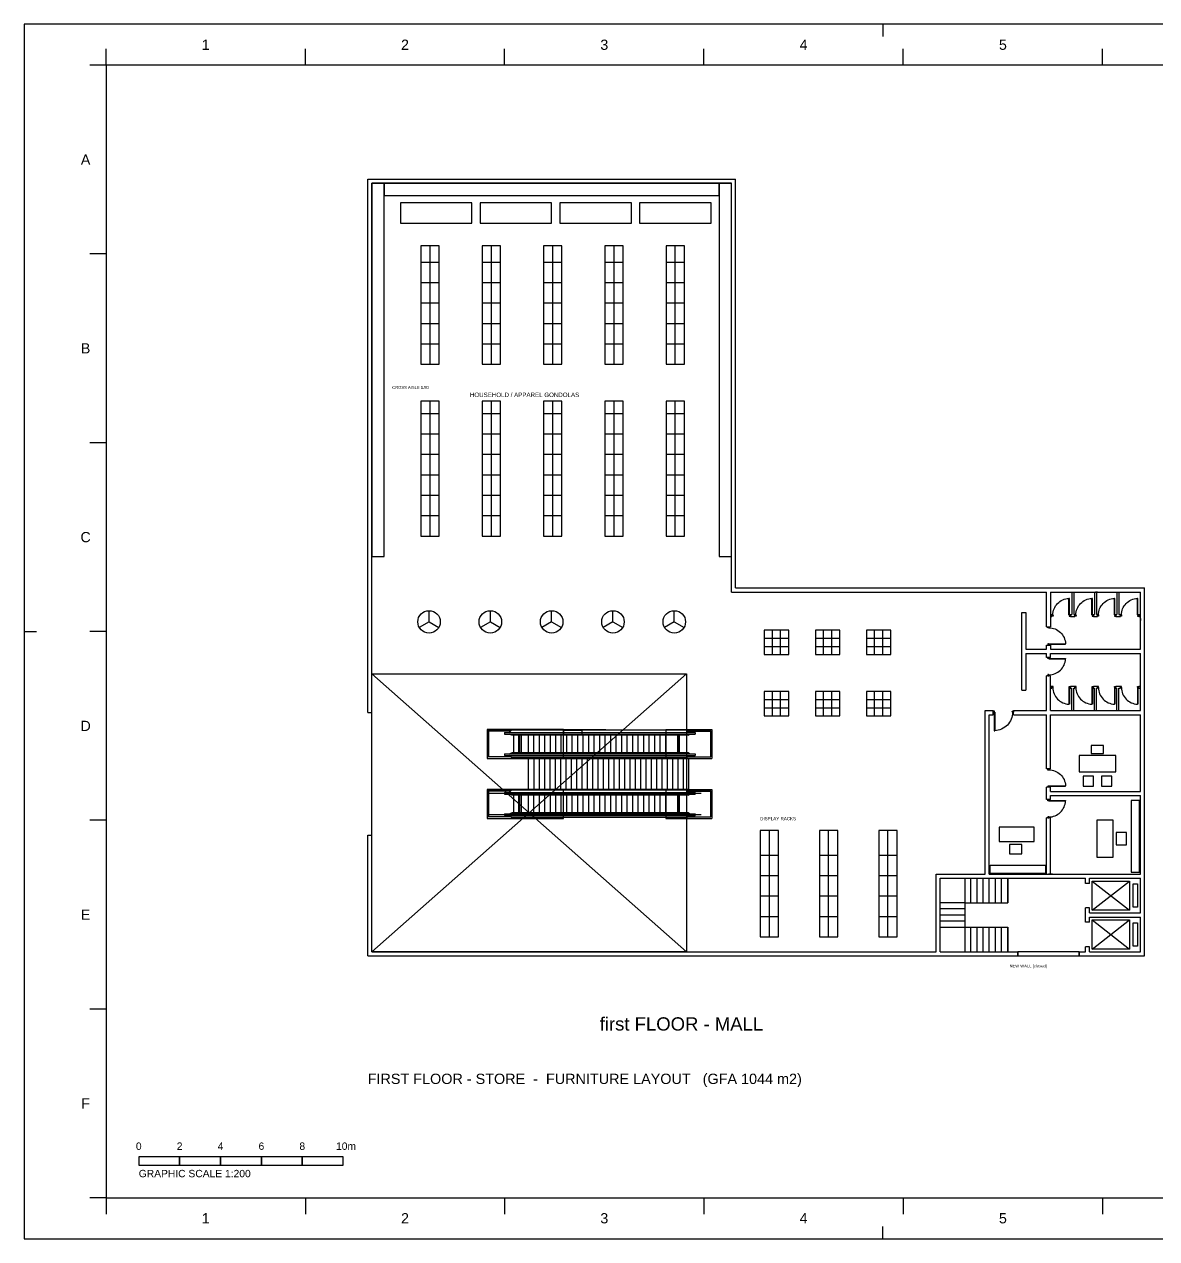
# Model space of a CAD drawing. Header units: metres. Extents: x 0 to 3661, y -5 to 371.
# Drawn here: x 2596 to 2651.4, y 0 to 59.4 of the extents above; entities that cross this region are included whole.
import ezdxf

# ---------------------------------------------------------------- set-up
doc = ezdxf.new("R2010")
doc.units = ezdxf.units.M
doc.header["$MEASUREMENT"] = 0
doc.layers.get('0').update_dxf_attribs({"color": 8})
for name, color, linetype in [('A-AREA', 5, 'Continuous'), ('A-FURN', 32, 'Continuous'), ('A-TEXT', 7, 'Continuous'), ('A-WALL', 7, 'Continuous'), ('A3_FRAME', 7, 'Continuous'), ('A3_SHEET', 7, 'Continuous'), ('COL', 7, 'Continuous'), ('OP-ARQ-PISO', 7, 'Continuous'), ('OP-PROY_2', 7, 'Continuous'), ('STAIR', 8, 'Continuous'), ('TB_LABELS', 7, 'Continuous'), ('TB_LINES_THIN', 7, 'Continuous'), ('TB_SYMBOLS', 7, 'Continuous'), ('TITLE', 1, 'Continuous'), ('WALL', 7, 'Continuous'), ('WINDOW', 7, 'Continuous')]:
    doc.layers.add(name, color=color, linetype=linetype)
doc.styles.get("Standard").update_dxf_attribs({"font": 'arial.ttf'})

msp = doc.modelspace()

# ---------------------------------------------------------------- linework, layer by layer
for p, q in [((2628.396, 27.632), (2613, 14.032)), ((2613, 27.632), (2628.396, 14.032)), ((2622.385, 24.91), (2618.641, 24.91)), ((2618.641, 24.91), (2618.641, 23.487)), ((2619.8, 24.834), (2618.698, 24.834)), ((2618.698, 24.834), (2618.698, 23.563)), ((2619.786, 24.823), (2618.71, 24.823)), ((2618.71, 24.823), (2618.71, 23.575)), ((2619.495, 24.764), (2628.823, 24.764)), ((2619.495, 24.764), (2619.495, 24.675)), ((2619.495, 24.675), (2628.823, 24.675)), ((2619.842, 24.867), (2619.713, 24.764)), ((2619.856, 24.634), (2619.713, 24.675)), ((2628.41, 24.867), (2619.842, 24.867)), ((2628.479, 24.634), (2619.856, 24.634)), ((2619.925, 24.634), (2619.925, 23.763)), ((2620.2, 23.763), (2620.2, 24.634)), ((2620.216, 23.763), (2620.216, 24.634)), ((2620.233, 24.634), (2620.233, 23.763)), ((2620.302, 24.634), (2620.302, 23.763)), ((2620.66, 23.763), (2620.66, 24.634)), ((2620.929, 23.763), (2620.929, 24.634)), ((2621.198, 23.763), (2621.198, 24.634)), ((2621.466, 23.763), (2621.466, 24.634)), ((2621.735, 23.763), (2621.735, 24.634)), ((2622.004, 23.763), (2622.004, 24.634)), ((2622.273, 23.763), (2622.273, 24.634)), ((2622.385, 23.487), (2622.385, 24.91)), ((2622.542, 23.763), (2622.542, 24.634)), ((2622.811, 23.763), (2622.811, 24.634)), ((2623.079, 23.763), (2623.079, 24.634)), ((2623.348, 23.763), (2623.348, 24.634)), ((2623.617, 23.763), (2623.617, 24.634)), ((2623.886, 23.763), (2623.886, 24.634)), ((2624.155, 23.763), (2624.155, 24.634)), ((2624.424, 23.763), (2624.424, 24.634)), ((2624.693, 23.763), (2624.693, 24.634)), ((2624.961, 23.763), (2624.961, 24.634)), ((2625.23, 23.763), (2625.23, 24.634)), ((2625.499, 23.763), (2625.499, 24.634)), ((2625.768, 23.763), (2625.768, 24.634)), ((2626.037, 23.763), (2626.037, 24.634)), ((2626.305, 23.763), (2626.305, 24.634)), ((2626.574, 23.763), (2626.574, 24.634)), ((2626.843, 23.763), (2626.843, 24.634)), ((2627.112, 23.763), (2627.112, 24.634)), ((2627.384, 24.91), (2627.384, 23.487)), ((2627.384, 24.91), (2629.641, 24.91)), ((2627.384, 23.763), (2627.384, 24.634)), ((2627.949, 24.634), (2627.949, 23.763)), ((2628.019, 24.634), (2628.019, 23.763)), ((2628.035, 23.763), (2628.035, 24.634)), ((2628.051, 23.763), (2628.051, 24.634)), ((2628.396, 24.634), (2628.396, 23.763)), ((2628.41, 24.867), (2628.538, 24.764)), ((2628.451, 24.834), (2629.584, 24.834)), ((2628.465, 24.823), (2629.573, 24.823)), ((2628.479, 24.634), (2628.538, 24.675)), ((2628.823, 24.764), (2628.823, 24.675)), ((2629.573, 24.823), (2629.573, 23.575)), ((2629.584, 24.834), (2629.584, 23.563)), ((2629.641, 24.91), (2629.641, 23.487)), ((2619.713, 23.722), (2619.856, 23.763)), ((2628.476, 23.763), (2619.856, 23.763)), ((2628.538, 23.722), (2628.476, 23.763)), ((2618.641, 23.487), (2622.385, 23.487)), ((2619.8, 23.563), (2618.698, 23.563)), ((2619.786, 23.575), (2618.71, 23.575)), ((2619.495, 23.722), (2628.823, 23.722)), ((2619.495, 23.722), (2619.495, 23.633)), ((2619.495, 23.633), (2628.823, 23.633)), ((2619.842, 23.53), (2619.713, 23.633)), ((2628.41, 23.53), (2619.842, 23.53)), ((2627.384, 23.487), (2629.641, 23.487)), ((2628.41, 23.53), (2628.538, 23.633)), ((2628.451, 23.563), (2629.584, 23.563)), ((2628.465, 23.575), (2629.573, 23.575)), ((2628.823, 23.722), (2628.823, 23.633)), ((2622.385, 21.977), (2618.641, 21.977)), ((2618.641, 21.977), (2618.641, 20.553)), ((2619.8, 21.901), (2618.698, 21.901)), ((2618.698, 21.901), (2618.698, 20.63)), ((2618.698, 21.786), (2629.118, 21.786)), ((2619.786, 21.889), (2618.71, 21.889)), ((2618.71, 21.889), (2618.71, 20.641)), ((2619.495, 21.831), (2628.823, 21.831)), ((2619.495, 21.831), (2619.495, 21.742)), ((2619.495, 21.742), (2628.823, 21.742)), ((2619.842, 21.934), (2619.713, 21.831)), ((2619.856, 21.701), (2619.713, 21.742)), ((2628.41, 21.934), (2619.842, 21.934)), ((2628.479, 21.701), (2619.856, 21.701)), ((2619.925, 21.701), (2619.925, 20.829)), ((2620.2, 20.829), (2620.2, 21.701)), ((2620.216, 20.829), (2620.216, 21.701)), ((2620.233, 21.701), (2620.233, 20.829)), ((2620.302, 21.701), (2620.302, 20.829)), ((2620.66, 20.829), (2620.66, 21.701)), ((2620.929, 20.829), (2620.929, 21.701)), ((2621.198, 20.829), (2621.198, 21.701)), ((2621.466, 20.829), (2621.466, 21.701)), ((2621.735, 20.829), (2621.735, 21.701)), ((2622.004, 20.829), (2622.004, 21.701)), ((2622.273, 20.829), (2622.273, 21.701)), ((2622.385, 20.553), (2622.385, 21.977)), ((2622.542, 20.829), (2622.542, 21.701)), ((2622.811, 20.829), (2622.811, 21.701)), ((2623.079, 20.829), (2623.079, 21.701)), ((2623.348, 20.829), (2623.348, 21.701)), ((2623.617, 20.829), (2623.617, 21.701)), ((2623.886, 20.829), (2623.886, 21.701)), ((2624.155, 20.829), (2624.155, 21.701)), ((2624.424, 20.829), (2624.424, 21.701)), ((2624.693, 20.829), (2624.693, 21.701)), ((2624.961, 20.829), (2624.961, 21.701)), ((2625.23, 20.829), (2625.23, 21.701)), ((2625.499, 20.829), (2625.499, 21.701)), ((2625.768, 20.829), (2625.768, 21.701)), ((2626.037, 20.829), (2626.037, 21.701)), ((2626.305, 20.829), (2626.305, 21.701)), ((2626.574, 20.829), (2626.574, 21.701)), ((2626.843, 20.829), (2626.843, 21.701)), ((2627.112, 20.829), (2627.112, 21.701)), ((2627.384, 21.977), (2627.384, 20.553)), ((2627.384, 21.977), (2629.641, 21.977)), ((2627.384, 20.829), (2627.384, 21.701)), ((2627.949, 21.701), (2627.949, 20.829)), ((2628.019, 21.701), (2628.019, 20.829)), ((2628.035, 20.829), (2628.035, 21.701)), ((2628.051, 20.829), (2628.051, 21.701)), ((2628.396, 21.701), (2628.396, 20.829)), ((2628.41, 21.934), (2628.538, 21.831)), ((2628.451, 21.901), (2629.584, 21.901)), ((2628.465, 21.889), (2629.573, 21.889)), ((2628.479, 21.701), (2628.538, 21.742)), ((2628.823, 21.831), (2628.823, 21.742)), ((2629.573, 21.889), (2629.573, 20.641)), ((2629.584, 21.901), (2629.584, 20.63)), ((2629.641, 21.977), (2629.641, 20.553)), ((2619.713, 20.789), (2619.856, 20.829)), ((2628.476, 20.829), (2619.856, 20.829)), ((2628.538, 20.789), (2628.476, 20.829)), ((2618.641, 20.553), (2622.385, 20.553)), ((2618.698, 20.744), (2629.118, 20.744)), ((2619.8, 20.63), (2618.698, 20.63)), ((2619.786, 20.641), (2618.71, 20.641)), ((2619.495, 20.789), (2628.823, 20.789)), ((2619.495, 20.789), (2619.495, 20.7)), ((2619.495, 20.7), (2628.823, 20.7)), ((2619.842, 20.597), (2619.713, 20.7)), ((2628.41, 20.597), (2619.842, 20.597)), ((2627.384, 20.553), (2629.641, 20.553)), ((2628.41, 20.597), (2628.538, 20.7)), ((2628.451, 20.63), (2629.584, 20.63)), ((2628.465, 20.641), (2629.573, 20.641)), ((2628.823, 20.789), (2628.823, 20.7)), ((2642.01, 17.632), (2642.01, 16.432)), ((2642.309, 16.432), (2642.309, 17.632)), ((2642.61, 16.432), (2642.61, 17.632)), ((2642.91, 16.432), (2642.91, 17.632)), ((2643.209, 16.432), (2643.209, 17.632)), ((2643.51, 16.432), (2643.51, 17.632)), ((2643.809, 16.432), (2643.809, 17.632)), ((2644.11, 16.432), (2644.11, 17.632)), ((2644.11, 17.632), (2644.11, 16.432)), ((2648.11, 17.382), (2647.91, 17.382)), ((2642.01, 16.432), (2640.809, 16.432)), ((2642.01, 16.132), (2640.809, 16.132)), ((2642.01, 16.432), (2642.01, 16.132)), ((2642.01, 16.432), (2642.309, 16.432)), ((2642.01, 16.132), (2642.01, 15.832)), ((2642.309, 16.432), (2642.61, 16.432)), ((2642.61, 16.432), (2642.91, 16.432)), ((2642.91, 16.432), (2643.209, 16.432)), ((2643.209, 16.432), (2643.51, 16.432)), ((2643.51, 16.432), (2643.809, 16.432)), ((2643.809, 16.432), (2644.11, 16.432)), ((2648.11, 16.182), (2647.91, 16.182)), ((2642.01, 15.832), (2640.809, 15.832)), ((2642.01, 15.532), (2640.809, 15.532)), ((2642.01, 15.832), (2642.01, 15.532)), ((2642.01, 15.532), (2642.01, 15.232)), ((2648.11, 15.482), (2647.91, 15.482)), ((2640.809, 15.232), (2642.01, 15.232)), ((2642.01, 15.232), (2642.01, 14.032)), ((2642.01, 15.232), (2643.809, 15.232)), ((2642.309, 14.032), (2642.309, 15.232)), ((2642.61, 14.032), (2642.61, 15.232)), ((2642.91, 14.032), (2642.91, 15.232)), ((2643.209, 14.032), (2643.209, 15.232)), ((2643.51, 14.032), (2643.51, 15.232)), ((2643.809, 14.032), (2643.809, 15.232)), ((2643.809, 15.232), (2644.11, 15.232)), ((2644.11, 14.032), (2644.11, 15.232)), ((2644.11, 15.232), (2644.11, 14.032)), ((2648.11, 14.282), (2647.91, 14.282)), ((2644.61, 14.032), (2644.61, 13.832)), ((2647.61, 14.032), (2647.61, 13.832))]:
    msp.add_line(p, q)
for points in [[(2628.396, 20.829), (2628.396, 14.032), (2613, 14.032), (2613, 27.632), (2628.396, 27.632), (2628.396, 24.634)], [(2628.396, 23.763), (2628.396, 21.701)]]:
    msp.add_lwpolyline(points)
at = {"layer": 'A-FURN'}
for p, q in [((2615.85, 42.768), (2615.85, 48.568)), ((2618.85, 42.768), (2618.85, 48.568)), ((2621.85, 42.768), (2621.85, 48.568)), ((2624.85, 42.768), (2624.85, 48.568)), ((2627.85, 42.768), (2627.85, 48.568)), ((2615.4, 47.768), (2616.3, 47.768)), ((2618.4, 47.768), (2619.3, 47.768)), ((2621.4, 47.768), (2622.3, 47.768)), ((2624.4, 47.768), (2625.3, 47.768)), ((2627.4, 47.768), (2628.3, 47.768)), ((2615.4, 46.768), (2616.3, 46.768)), ((2618.4, 46.768), (2619.3, 46.768)), ((2621.4, 46.768), (2622.3, 46.768)), ((2624.4, 46.768), (2625.3, 46.768)), ((2627.4, 46.768), (2628.3, 46.768)), ((2615.4, 45.768), (2616.3, 45.768)), ((2618.4, 45.768), (2619.3, 45.768)), ((2621.4, 45.768), (2622.3, 45.768)), ((2624.4, 45.768), (2625.3, 45.768)), ((2627.4, 45.768), (2628.3, 45.768)), ((2615.4, 44.768), (2616.3, 44.768)), ((2618.4, 44.768), (2619.3, 44.768)), ((2621.4, 44.768), (2622.3, 44.768)), ((2624.4, 44.768), (2625.3, 44.768)), ((2627.4, 44.768), (2628.3, 44.768)), ((2615.4, 43.768), (2616.3, 43.768)), ((2618.4, 43.768), (2619.3, 43.768)), ((2621.4, 43.768), (2622.3, 43.768)), ((2624.4, 43.768), (2625.3, 43.768)), ((2627.4, 43.768), (2628.3, 43.768)), ((2615.85, 34.368), (2615.85, 40.968)), ((2618.85, 34.368), (2618.85, 40.968)), ((2621.85, 34.368), (2621.85, 40.968)), ((2624.85, 34.368), (2624.85, 40.968)), ((2627.85, 34.368), (2627.85, 40.968)), ((2615.4, 40.368), (2616.3, 40.368)), ((2618.4, 40.368), (2619.3, 40.368)), ((2621.4, 40.368), (2622.3, 40.368)), ((2624.4, 40.368), (2625.3, 40.368)), ((2627.4, 40.368), (2628.3, 40.368)), ((2615.4, 39.368), (2616.3, 39.368)), ((2618.4, 39.368), (2619.3, 39.368)), ((2621.4, 39.368), (2622.3, 39.368)), ((2624.4, 39.368), (2625.3, 39.368)), ((2627.4, 39.368), (2628.3, 39.368)), ((2615.4, 38.368), (2616.3, 38.368)), ((2618.4, 38.368), (2619.3, 38.368)), ((2621.4, 38.368), (2622.3, 38.368)), ((2624.4, 38.368), (2625.3, 38.368)), ((2627.4, 38.368), (2628.3, 38.368)), ((2615.4, 37.368), (2616.3, 37.368)), ((2618.4, 37.368), (2619.3, 37.368)), ((2621.4, 37.368), (2622.3, 37.368)), ((2624.4, 37.368), (2625.3, 37.368)), ((2627.4, 37.368), (2628.3, 37.368)), ((2615.4, 36.368), (2616.3, 36.368)), ((2618.4, 36.368), (2619.3, 36.368)), ((2621.4, 36.368), (2622.3, 36.368)), ((2624.4, 36.368), (2625.3, 36.368)), ((2627.4, 36.368), (2628.3, 36.368)), ((2615.4, 35.368), (2616.3, 35.368)), ((2618.4, 35.368), (2619.3, 35.368)), ((2621.4, 35.368), (2622.3, 35.368)), ((2624.4, 35.368), (2625.3, 35.368)), ((2627.4, 35.368), (2628.3, 35.368)), ((2615.8, 30.168), (2615.8, 30.718)), ((2618.8, 30.168), (2618.8, 30.718)), ((2621.8, 30.168), (2621.8, 30.718)), ((2624.8, 30.168), (2624.8, 30.718)), ((2627.8, 30.168), (2627.8, 30.718)), ((2615.8, 30.168), (2615.324, 29.893)), ((2615.8, 30.168), (2616.277, 29.893)), ((2618.8, 30.168), (2618.324, 29.893)), ((2618.8, 30.168), (2619.277, 29.893)), ((2621.8, 30.168), (2621.324, 29.893)), ((2621.8, 30.168), (2622.277, 29.893)), ((2624.8, 30.168), (2624.324, 29.893)), ((2624.8, 30.168), (2625.277, 29.893)), ((2627.8, 30.168), (2627.324, 29.893)), ((2627.8, 30.168), (2628.277, 29.893)), ((2632.6, 28.568), (2632.6, 29.768)), ((2633, 28.568), (2633, 29.768)), ((2635.1, 28.568), (2635.1, 29.768)), ((2635.5, 28.568), (2635.5, 29.768)), ((2637.6, 28.568), (2637.6, 29.768)), ((2638, 28.568), (2638, 29.768)), ((2632.2, 29.368), (2633.4, 29.368)), ((2634.7, 29.368), (2635.9, 29.368)), ((2637.2, 29.368), (2638.4, 29.368)), ((2632.2, 28.968), (2633.4, 28.968)), ((2634.7, 28.968), (2635.9, 28.968)), ((2637.2, 28.968), (2638.4, 28.968)), ((2632.6, 25.568), (2632.6, 26.768)), ((2633, 25.568), (2633, 26.768)), ((2635.1, 25.568), (2635.1, 26.768)), ((2635.5, 25.568), (2635.5, 26.768)), ((2637.6, 25.568), (2637.6, 26.768)), ((2638, 25.568), (2638, 26.768)), ((2632.2, 26.368), (2633.4, 26.368)), ((2634.7, 26.368), (2635.9, 26.368)), ((2637.2, 26.368), (2638.4, 26.368)), ((2632.2, 25.968), (2633.4, 25.968)), ((2634.7, 25.968), (2635.9, 25.968)), ((2637.2, 25.968), (2638.4, 25.968)), ((2648.8, 24.132), (2648.2, 24.132)), ((2648.2, 24.132), (2648.2, 23.732)), ((2648.8, 23.732), (2648.8, 24.132)), ((2649.4, 23.632), (2647.6, 23.632)), ((2647.6, 23.632), (2647.6, 22.832)), ((2648.2, 23.732), (2648.8, 23.732)), ((2649.4, 22.832), (2649.4, 23.632)), ((2647.6, 22.832), (2649.4, 22.832)), ((2648.3, 22.632), (2647.8, 22.632)), ((2647.8, 22.632), (2647.8, 22.132)), ((2648.3, 22.132), (2648.3, 22.632)), ((2649.2, 22.632), (2648.7, 22.632)), ((2648.7, 22.632), (2648.7, 22.132)), ((2649.2, 22.132), (2649.2, 22.632)), ((2647.8, 22.132), (2648.3, 22.132)), ((2648.7, 22.132), (2649.2, 22.132)), ((2650.55, 21.432), (2650.15, 21.432)), ((2650.15, 21.432), (2650.15, 17.932)), ((2650.55, 17.932), (2650.55, 21.432)), ((2649.264, 20.465), (2648.464, 20.465)), ((2648.464, 20.465), (2648.464, 18.665)), ((2649.264, 18.665), (2649.264, 20.465)), ((2632.45, 14.768), (2632.45, 19.968)), ((2635.35, 14.768), (2635.35, 19.968)), ((2638.25, 14.768), (2638.25, 19.968)), ((2645.4, 20.132), (2643.7, 20.132)), ((2643.7, 20.132), (2643.7, 19.432)), ((2645.4, 19.432), (2645.4, 20.132)), ((2649.914, 19.865), (2649.414, 19.865)), ((2649.414, 19.865), (2649.414, 19.265)), ((2649.914, 19.265), (2649.914, 19.865)), ((2643.7, 19.432), (2645.4, 19.432)), ((2644.8, 19.282), (2644.2, 19.282)), ((2644.2, 19.282), (2644.2, 18.832)), ((2644.8, 18.832), (2644.8, 19.282)), ((2649.414, 19.265), (2649.914, 19.265)), ((2632, 18.768), (2632.9, 18.768)), ((2634.9, 18.768), (2635.8, 18.768)), ((2637.8, 18.768), (2638.7, 18.768)), ((2644.2, 18.832), (2644.8, 18.832)), ((2648.464, 18.665), (2649.264, 18.665)), ((2650.15, 17.932), (2650.55, 17.932)), ((2632, 17.768), (2632.9, 17.768)), ((2634.9, 17.768), (2635.8, 17.768)), ((2637.8, 17.768), (2638.7, 17.768)), ((2632, 16.768), (2632.9, 16.768)), ((2634.9, 16.768), (2635.8, 16.768)), ((2637.8, 16.768), (2638.7, 16.768)), ((2632, 15.768), (2632.9, 15.768)), ((2634.9, 15.768), (2635.8, 15.768)), ((2637.8, 15.768), (2638.7, 15.768))]:
    msp.add_line(p, q, dxfattribs=at)
for points in [[(2613, 33.368), (2613.6, 33.368), (2613.6, 51.628), (2613, 51.628)], [(2613.6, 51.028), (2630, 51.028), (2630, 51.628), (2613.6, 51.628)], [(2630, 33.368), (2630.6, 33.368), (2630.6, 51.628), (2630, 51.628)], [(2614.4, 49.668), (2617.9, 49.668), (2617.9, 50.668), (2614.4, 50.668)], [(2618.3, 49.668), (2621.8, 49.668), (2621.8, 50.668), (2618.3, 50.668)], [(2622.2, 49.668), (2625.7, 49.668), (2625.7, 50.668), (2622.2, 50.668)], [(2626.1, 49.668), (2629.6, 49.668), (2629.6, 50.668), (2626.1, 50.668)], [(2615.4, 42.768), (2616.3, 42.768), (2616.3, 48.568), (2615.4, 48.568)], [(2618.4, 42.768), (2619.3, 42.768), (2619.3, 48.568), (2618.4, 48.568)], [(2621.4, 42.768), (2622.3, 42.768), (2622.3, 48.568), (2621.4, 48.568)], [(2624.4, 42.768), (2625.3, 42.768), (2625.3, 48.568), (2624.4, 48.568)], [(2627.4, 42.768), (2628.3, 42.768), (2628.3, 48.568), (2627.4, 48.568)], [(2615.4, 34.368), (2616.3, 34.368), (2616.3, 40.968), (2615.4, 40.968)], [(2618.4, 34.368), (2619.3, 34.368), (2619.3, 40.968), (2618.4, 40.968)], [(2621.4, 34.368), (2622.3, 34.368), (2622.3, 40.968), (2621.4, 40.968)], [(2624.4, 34.368), (2625.3, 34.368), (2625.3, 40.968), (2624.4, 40.968)], [(2627.4, 34.368), (2628.3, 34.368), (2628.3, 40.968), (2627.4, 40.968)], [(2632.2, 28.568), (2633.4, 28.568), (2633.4, 29.768), (2632.2, 29.768)], [(2634.7, 28.568), (2635.9, 28.568), (2635.9, 29.768), (2634.7, 29.768)], [(2637.2, 28.568), (2638.4, 28.568), (2638.4, 29.768), (2637.2, 29.768)], [(2632.2, 25.568), (2633.4, 25.568), (2633.4, 26.768), (2632.2, 26.768)], [(2634.7, 25.568), (2635.9, 25.568), (2635.9, 26.768), (2634.7, 26.768)], [(2637.2, 25.568), (2638.4, 25.568), (2638.4, 26.768), (2637.2, 26.768)], [(2632, 14.768), (2632.9, 14.768), (2632.9, 19.968), (2632, 19.968)], [(2634.9, 14.768), (2635.8, 14.768), (2635.8, 19.968), (2634.9, 19.968)], [(2637.8, 14.768), (2638.7, 14.768), (2638.7, 19.968), (2637.8, 19.968)], [(2643.257, 18.267), (2645.953, 18.267), (2645.953, 17.862), (2643.257, 17.862)]]:
    msp.add_lwpolyline(points, close=True, dxfattribs=at)
for centre in [(2615.8, 30.168), (2618.8, 30.168), (2621.8, 30.168), (2624.8, 30.168), (2627.8, 30.168)]:
    msp.add_circle(centre, 0.55, dxfattribs=at)
at = {"layer": 'A-WALL'}
for p, q in [((2612.8, 51.832), (2630.8, 51.832)), ((2612.8, 25.732), (2612.8, 51.832)), ((2630.8, 31.832), (2630.8, 51.832)), ((2613, 51.632), (2630.6, 51.632)), ((2613, 25.732), (2613, 51.632)), ((2630.6, 31.632), (2630.6, 51.632)), ((2630.6, 31.632), (2646, 31.632)), ((2630.8, 31.832), (2650.8, 31.832)), ((2646.2, 31.632), (2650.6, 31.632)), ((2650.6, 28.832), (2650.6, 31.632)), ((2650.8, 13.832), (2650.8, 31.832)), ((2644.8, 30.632), (2645, 30.632)), ((2645, 28.832), (2646, 28.832)), ((2645, 28.632), (2646, 28.632)), ((2646.2, 28.832), (2650.6, 28.832)), ((2646.2, 28.632), (2650.6, 28.632)), ((2650.6, 25.832), (2650.6, 28.632)), ((2644.8, 26.832), (2645, 26.832)), ((2612.8, 25.732), (2613, 25.732)), ((2643, 25.832), (2643.4, 25.832)), ((2643, 17.832), (2643, 25.832)), ((2643.2, 25.632), (2643.4, 25.632)), ((2643.2, 17.832), (2643.2, 25.632)), ((2643.4, 25.632), (2643.4, 25.832)), ((2644.4, 25.832), (2646, 25.832)), ((2644.4, 25.632), (2644.4, 25.832)), ((2644.4, 25.632), (2646, 25.632)), ((2646.2, 25.832), (2650.6, 25.832)), ((2646.2, 25.632), (2650.6, 25.632)), ((2650.6, 21.882), (2650.6, 25.632)), ((2646.2, 21.882), (2650.6, 21.882)), ((2646.2, 21.682), (2650.6, 21.682)), ((2650.6, 17.832), (2650.6, 21.682)), ((2612.8, 19.732), (2613, 19.732)), ((2612.8, 13.832), (2612.8, 19.732)), ((2613, 14.032), (2613, 19.732)), ((2640.61, 17.832), (2643, 17.832)), ((2640.61, 14.032), (2640.61, 17.832)), ((2643.2, 17.832), (2646, 17.832)), ((2646, 17.832), (2650.6, 17.832)), ((2640.81, 17.632), (2647.91, 17.632)), ((2640.81, 14.032), (2640.81, 17.632)), ((2648.11, 17.632), (2650.6, 17.632)), ((2650.6, 15.932), (2650.6, 17.632)), ((2650.6, 14.032), (2650.6, 15.732)), ((2612.8, 13.832), (2644.61, 13.832)), ((2613, 14.032), (2640.61, 14.032)), ((2640.81, 14.032), (2644.61, 14.032)), ((2644.61, 13.832), (2644.61, 14.032)), ((2647.61, 14.032), (2647.91, 14.032)), ((2647.61, 13.832), (2647.61, 14.032)), ((2647.61, 13.832), (2650.8, 13.832)), ((2648.11, 14.032), (2650.6, 14.032))]:
    msp.add_line(p, q, dxfattribs=at)
msp.add_lwpolyline([(2644.61, 13.832), (2647.61, 13.832), (2647.61, 14.032), (2644.61, 14.032)], close=True, dxfattribs=at)
at = {"layer": 'A3_FRAME'}
for p, q in [((2638, 59.4), (2638, 58.8)), ((2596, 29.7), (2596.6, 29.7)), ((2638, 0), (2638, 0.6))]:
    msp.add_line(p, q, dxfattribs=at)
msp.add_lwpolyline([(2600, 2), (2678, 2), (2678, 57.4), (2600, 57.4)], close=True, dxfattribs=at)
at = {"layer": 'A3_SHEET'}
msp.add_lwpolyline([(2596, 0), (2680, 0), (2680, 59.4), (2596, 59.4)], close=True, dxfattribs=at)
at = {"layer": 'COL'}
msp.add_lwpolyline([(2623.269, 24.867), (2623.269, 24.649), (2622.398, 24.649), (2622.398, 24.867)], close=True, dxfattribs=at)
at = {"layer": 'OP-ARQ-PISO'}
msp.add_lwpolyline([(2620.66, 21.977), (2620.66, 23.487), (2628.502, 23.487), (2628.502, 21.977)], close=True, dxfattribs=at)
for points in [[(2620.921, 23.487), (2620.921, 21.977)], [(2621.183, 23.487), (2621.183, 21.977)], [(2621.444, 23.487), (2621.444, 21.977)], [(2621.706, 23.487), (2621.706, 21.977)], [(2621.967, 23.487), (2621.967, 21.977)], [(2622.229, 23.487), (2622.229, 21.977)], [(2622.49, 23.487), (2622.49, 21.977)], [(2622.751, 23.487), (2622.751, 21.977)], [(2623.013, 23.487), (2623.013, 21.977)], [(2623.274, 23.487), (2623.274, 21.977)], [(2623.535, 23.487), (2623.535, 21.977)], [(2623.797, 23.487), (2623.797, 21.977)], [(2624.058, 23.487), (2624.058, 21.977)], [(2624.32, 23.487), (2624.32, 21.977)], [(2624.581, 23.487), (2624.581, 21.977)], [(2624.843, 23.487), (2624.843, 21.977)], [(2625.104, 23.487), (2625.104, 21.977)], [(2625.365, 23.487), (2625.365, 21.977)], [(2625.627, 23.487), (2625.627, 21.977)], [(2625.888, 23.487), (2625.888, 21.977)], [(2626.15, 23.487), (2626.15, 21.977)], [(2626.411, 23.487), (2626.411, 21.977)], [(2626.673, 23.487), (2626.673, 21.977)], [(2626.934, 23.487), (2626.934, 21.977)], [(2627.195, 23.487), (2627.195, 21.977)], [(2627.457, 23.487), (2627.457, 21.977)], [(2627.718, 23.487), (2627.718, 21.977)], [(2627.979, 23.487), (2627.979, 21.977)], [(2628.241, 23.487), (2628.241, 21.977)]]:
    msp.add_lwpolyline(points, dxfattribs=at)
at = {"layer": 'OP-PROY_2'}
msp.add_lwpolyline([(2622.093, 24.91), (2624.446, 24.91)], dxfattribs=at)
at = {"layer": 'STAIR'}
for p, q in [((2648.245, 16.068), (2648.245, 17.496)), ((2648.245, 17.496), (2650.065, 17.496)), ((2648.245, 16.068), (2650.065, 17.496)), ((2648.245, 17.496), (2650.065, 16.068)), ((2650.065, 17.496), (2650.065, 16.068)), ((2650.242, 16.211), (2650.242, 17.353)), ((2650.242, 17.353), (2650.464, 17.353)), ((2650.464, 17.353), (2650.464, 16.211)), ((2650.065, 16.068), (2648.245, 16.068)), ((2650.464, 16.211), (2650.242, 16.211)), ((2648.245, 14.168), (2648.245, 15.596)), ((2648.245, 15.596), (2650.065, 15.596)), ((2648.245, 14.168), (2650.065, 15.596)), ((2648.245, 15.596), (2650.065, 14.168)), ((2650.065, 15.596), (2650.065, 14.168)), ((2650.242, 14.311), (2650.242, 15.453)), ((2650.242, 15.453), (2650.464, 15.453)), ((2650.464, 15.453), (2650.464, 14.311)), ((2650.464, 14.311), (2650.242, 14.311)), ((2650.065, 14.168), (2648.245, 14.168))]:
    msp.add_line(p, q, dxfattribs=at)
at = {"layer": 'TB_LINES_THIN'}
for p, q in [((2600, 57.4), (2600, 58.2)), ((2609.75, 57.4), (2609.75, 58.2)), ((2619.5, 57.4), (2619.5, 58.2)), ((2629.25, 57.4), (2629.25, 58.2)), ((2639, 57.4), (2639, 58.2)), ((2648.75, 57.4), (2648.75, 58.2)), ((2600, 57.4), (2599.2, 57.4)), ((2600, 48.167), (2599.2, 48.167)), ((2600, 38.933), (2599.2, 38.933)), ((2600, 29.7), (2599.2, 29.7)), ((2600, 20.467), (2599.2, 20.467)), ((2600, 11.233), (2599.2, 11.233)), ((2600, 2), (2599.2, 2)), ((2600, 2), (2600, 1.2)), ((2609.75, 2), (2609.75, 1.2)), ((2619.5, 2), (2619.5, 1.2)), ((2629.25, 2), (2629.25, 1.2)), ((2639, 2), (2639, 1.2)), ((2648.75, 2), (2648.75, 1.2))]:
    msp.add_line(p, q, dxfattribs=at)
at = {"layer": 'TB_SYMBOLS'}
for points in [[(2601.6, 3.6), (2603.6, 3.6), (2603.6, 4), (2601.6, 4)], [(2603.6, 3.6), (2605.6, 3.6), (2605.6, 4), (2603.6, 4)], [(2605.6, 3.6), (2607.6, 3.6), (2607.6, 4), (2605.6, 4)], [(2607.6, 3.6), (2609.6, 3.6), (2609.6, 4), (2607.6, 4)], [(2609.6, 3.6), (2611.6, 3.6), (2611.6, 4), (2609.6, 4)]]:
    msp.add_lwpolyline(points, close=True, dxfattribs=at)
at = {"layer": 'WALL'}
for p, q in [((2646, 29.932), (2646, 31.632)), ((2646.2, 31.632), (2646.2, 29.932)), ((2647.25, 31.632), (2647.25, 30.532)), ((2647.35, 31.632), (2647.35, 30.532)), ((2648.35, 31.632), (2648.35, 30.532)), ((2648.5, 31.632), (2648.4, 31.632)), ((2648.45, 31.632), (2648.45, 30.532)), ((2649.45, 31.632), (2649.45, 30.532)), ((2649.55, 31.632), (2649.55, 30.532)), ((2644.8, 26.832), (2644.8, 30.632)), ((2645, 30.632), (2645, 28.832)), ((2646.2, 30.532), (2646.275, 30.532)), ((2646.2, 30.432), (2646.275, 30.432)), ((2646.275, 30.532), (2646.275, 30.432)), ((2647.175, 30.532), (2647.25, 30.532)), ((2647.175, 30.532), (2647.175, 30.432)), ((2647.175, 30.432), (2647.4, 30.432)), ((2647.35, 30.532), (2647.4, 30.532)), ((2647.4, 30.532), (2647.4, 30.432)), ((2648.3, 30.532), (2648.35, 30.532)), ((2648.3, 30.532), (2648.3, 30.432)), ((2648.3, 30.432), (2648.5, 30.432)), ((2648.45, 30.532), (2648.5, 30.532)), ((2648.5, 30.532), (2648.5, 30.432)), ((2649.4, 30.532), (2649.45, 30.532)), ((2649.4, 30.532), (2649.4, 30.432)), ((2649.4, 30.432), (2649.625, 30.432)), ((2649.55, 30.532), (2649.625, 30.532)), ((2649.625, 30.532), (2649.625, 30.432)), ((2650.525, 30.532), (2650.6, 30.532)), ((2650.525, 30.532), (2650.525, 30.432)), ((2650.525, 30.432), (2650.6, 30.432)), ((2650.6, 30.332), (2650.6, 30.232)), ((2646, 29.932), (2646.2, 29.932)), ((2645, 28.632), (2645, 26.832)), ((2646, 28.832), (2646, 29.032)), ((2646, 29.032), (2646.2, 29.032)), ((2646, 28.432), (2646, 28.632)), ((2646.2, 29.032), (2646.2, 28.832)), ((2646.2, 28.432), (2646.2, 28.632)), ((2646.2, 28.432), (2646, 28.432)), ((2646, 25.832), (2646, 27.532)), ((2646.2, 27.532), (2646, 27.532)), ((2646.2, 25.832), (2646.2, 27.532)), ((2646.2, 27.032), (2646.275, 27.032)), ((2646.2, 26.932), (2646.275, 26.932)), ((2646.275, 26.932), (2646.275, 27.032)), ((2647.175, 27.032), (2647.4, 27.032)), ((2647.175, 26.932), (2647.175, 27.032)), ((2647.175, 26.932), (2647.25, 26.932)), ((2647.25, 25.832), (2647.25, 26.932)), ((2647.35, 25.832), (2647.35, 26.932)), ((2647.35, 26.932), (2647.4, 26.932)), ((2647.4, 26.932), (2647.4, 27.032)), ((2648.3, 27.032), (2648.5, 27.032)), ((2648.3, 26.932), (2648.3, 27.032)), ((2648.3, 26.932), (2648.35, 26.932)), ((2648.35, 25.832), (2648.35, 26.932)), ((2648.45, 25.832), (2648.45, 26.932)), ((2648.45, 26.932), (2648.5, 26.932)), ((2648.5, 26.932), (2648.5, 27.032)), ((2649.4, 27.032), (2649.625, 27.032)), ((2649.4, 26.932), (2649.4, 27.032)), ((2649.4, 26.932), (2649.45, 26.932)), ((2649.45, 25.832), (2649.45, 26.932)), ((2649.55, 25.832), (2649.55, 26.932)), ((2649.55, 26.932), (2649.625, 26.932)), ((2649.625, 26.932), (2649.625, 27.032)), ((2650.525, 27.032), (2650.6, 27.032)), ((2650.525, 26.932), (2650.525, 27.032)), ((2650.525, 26.932), (2650.6, 26.932)), ((2650.6, 27.132), (2650.6, 27.232)), ((2646, 22.982), (2646, 25.632)), ((2646.2, 22.982), (2646.2, 25.632)), ((2646.2, 22.982), (2646, 22.982)), ((2646, 21.482), (2646, 22.082)), ((2646.2, 22.082), (2646, 22.082)), ((2646.2, 21.882), (2646.2, 22.082)), ((2646.2, 21.482), (2646, 21.482)), ((2646.2, 21.482), (2646.2, 21.682)), ((2646, 17.832), (2646, 20.582)), ((2646.2, 20.582), (2646, 20.582)), ((2646.2, 17.832), (2646.2, 20.582)), ((2646.3, 17.832), (2646.1, 17.832)), ((2647.91, 17.382), (2647.91, 17.632)), ((2648.11, 17.382), (2648.11, 17.632)), ((2647.91, 15.482), (2647.91, 16.182)), ((2648.11, 15.932), (2648.11, 16.182)), ((2648.11, 15.932), (2650.6, 15.932)), ((2648.11, 15.732), (2650.6, 15.732)), ((2648.11, 15.482), (2648.11, 15.732)), ((2647.91, 14.032), (2647.91, 14.282)), ((2648.11, 14.032), (2648.11, 14.282))]:
    msp.add_line(p, q, dxfattribs=at)
at = {"layer": 'WINDOW'}
for p, q in [((2647.13, 31.319), (2647.103, 31.319)), ((2647.103, 30.509), (2647.103, 31.319)), ((2647.13, 30.509), (2647.13, 31.319)), ((2648.255, 31.319), (2648.228, 31.319)), ((2648.228, 30.509), (2648.228, 31.319)), ((2648.255, 30.509), (2648.255, 31.319)), ((2649.355, 31.319), (2649.328, 31.319)), ((2649.328, 30.509), (2649.328, 31.319)), ((2649.355, 30.509), (2649.355, 31.319)), ((2650.48, 31.319), (2650.453, 31.319)), ((2650.453, 30.509), (2650.453, 31.319)), ((2650.48, 30.509), (2650.48, 31.319)), ((2646.275, 30.509), (2646.32, 30.509)), ((2646.275, 30.455), (2646.275, 30.509)), ((2646.334, 30.455), (2646.275, 30.455)), ((2646.32, 30.509), (2646.32, 30.482)), ((2646.32, 30.482), (2646.334, 30.482)), ((2646.334, 30.482), (2646.334, 30.455)), ((2647.175, 30.509), (2647.103, 30.509)), ((2647.13, 30.482), (2647.117, 30.482)), ((2647.117, 30.482), (2647.117, 30.455)), ((2647.117, 30.455), (2647.175, 30.455)), ((2647.13, 30.509), (2647.13, 30.482)), ((2647.175, 30.509), (2647.175, 30.455)), ((2647.4, 30.509), (2647.445, 30.509)), ((2647.4, 30.455), (2647.4, 30.509)), ((2647.459, 30.455), (2647.4, 30.455)), ((2647.445, 30.509), (2647.445, 30.482)), ((2647.445, 30.482), (2647.459, 30.482)), ((2647.459, 30.482), (2647.459, 30.455)), ((2648.3, 30.509), (2648.228, 30.509)), ((2648.255, 30.482), (2648.242, 30.482)), ((2648.242, 30.482), (2648.242, 30.455)), ((2648.242, 30.455), (2648.3, 30.455)), ((2648.255, 30.509), (2648.255, 30.482)), ((2648.3, 30.509), (2648.3, 30.455)), ((2648.5, 30.509), (2648.545, 30.509)), ((2648.5, 30.455), (2648.5, 30.509)), ((2648.559, 30.455), (2648.5, 30.455)), ((2648.545, 30.509), (2648.545, 30.482)), ((2648.545, 30.482), (2648.559, 30.482)), ((2648.559, 30.482), (2648.559, 30.455)), ((2649.4, 30.509), (2649.328, 30.509)), ((2649.355, 30.482), (2649.341, 30.482)), ((2649.341, 30.482), (2649.341, 30.455)), ((2649.341, 30.455), (2649.4, 30.455)), ((2649.355, 30.509), (2649.355, 30.482)), ((2649.4, 30.509), (2649.4, 30.455)), ((2649.625, 30.509), (2649.67, 30.509)), ((2649.625, 30.455), (2649.625, 30.509)), ((2649.684, 30.455), (2649.625, 30.455)), ((2649.67, 30.509), (2649.67, 30.482)), ((2649.67, 30.482), (2649.684, 30.482)), ((2649.684, 30.482), (2649.684, 30.455)), ((2650.525, 30.509), (2650.453, 30.509)), ((2650.48, 30.482), (2650.466, 30.482)), ((2650.466, 30.482), (2650.466, 30.455)), ((2650.466, 30.455), (2650.525, 30.455)), ((2650.48, 30.509), (2650.48, 30.482)), ((2650.525, 30.509), (2650.525, 30.455)), ((2646.073, 29.873), (2646.073, 29.932)), ((2646.073, 29.932), (2646.127, 29.932)), ((2646.1, 29.873), (2646.073, 29.873)), ((2646.127, 29.887), (2646.1, 29.887)), ((2646.1, 29.887), (2646.1, 29.873)), ((2646.127, 29.932), (2646.127, 29.887)), ((2646.1, 29.09), (2646.073, 29.09)), ((2646.073, 29.09), (2646.073, 29.032)), ((2646.127, 29.032), (2646.073, 29.032)), ((2646.1, 29.077), (2646.1, 29.09)), ((2646.127, 29.077), (2646.1, 29.077)), ((2646.127, 29.104), (2646.937, 29.104)), ((2646.127, 29.032), (2646.127, 29.104)), ((2646.127, 29.077), (2646.937, 29.077)), ((2646.937, 29.077), (2646.937, 29.104)), ((2646.073, 28.373), (2646.073, 28.432)), ((2646.127, 28.432), (2646.073, 28.432)), ((2646.1, 28.373), (2646.073, 28.373)), ((2646.1, 28.387), (2646.1, 28.373)), ((2646.127, 28.387), (2646.1, 28.387)), ((2646.127, 28.432), (2646.127, 28.36)), ((2646.127, 28.387), (2646.937, 28.387)), ((2646.127, 28.36), (2646.937, 28.36)), ((2646.937, 28.387), (2646.937, 28.36)), ((2646.1, 27.59), (2646.073, 27.59)), ((2646.073, 27.59), (2646.073, 27.532)), ((2646.073, 27.532), (2646.127, 27.532)), ((2646.1, 27.577), (2646.1, 27.59)), ((2646.127, 27.577), (2646.1, 27.577)), ((2646.127, 27.532), (2646.127, 27.577)), ((2646.334, 27.009), (2646.275, 27.009)), ((2646.275, 27.009), (2646.275, 26.955)), ((2646.275, 26.955), (2646.32, 26.955)), ((2646.32, 26.955), (2646.32, 26.982)), ((2646.32, 26.982), (2646.334, 26.982)), ((2646.334, 26.982), (2646.334, 27.009)), ((2647.103, 26.955), (2647.103, 26.145)), ((2647.175, 26.955), (2647.103, 26.955)), ((2647.117, 26.982), (2647.117, 27.009)), ((2647.117, 27.009), (2647.175, 27.009)), ((2647.13, 26.982), (2647.117, 26.982)), ((2647.13, 26.955), (2647.13, 26.982)), ((2647.13, 26.955), (2647.13, 26.145)), ((2647.175, 26.955), (2647.175, 27.009)), ((2647.459, 27.009), (2647.4, 27.009)), ((2647.4, 27.009), (2647.4, 26.955)), ((2647.4, 26.955), (2647.445, 26.955)), ((2647.445, 26.955), (2647.445, 26.982)), ((2647.445, 26.982), (2647.459, 26.982)), ((2647.459, 26.982), (2647.459, 27.009)), ((2648.228, 26.955), (2648.228, 26.145)), ((2648.3, 26.955), (2648.228, 26.955)), ((2648.242, 26.982), (2648.242, 27.009)), ((2648.242, 27.009), (2648.3, 27.009)), ((2648.255, 26.982), (2648.242, 26.982)), ((2648.255, 26.955), (2648.255, 26.982)), ((2648.255, 26.955), (2648.255, 26.145)), ((2648.3, 26.955), (2648.3, 27.009)), ((2648.559, 27.009), (2648.5, 27.009)), ((2648.5, 27.009), (2648.5, 26.955)), ((2648.5, 26.955), (2648.545, 26.955)), ((2648.545, 26.955), (2648.545, 26.982)), ((2648.545, 26.982), (2648.559, 26.982)), ((2648.559, 26.982), (2648.559, 27.009)), ((2649.328, 26.955), (2649.328, 26.145)), ((2649.4, 26.955), (2649.328, 26.955)), ((2649.341, 26.982), (2649.341, 27.009)), ((2649.341, 27.009), (2649.4, 27.009)), ((2649.355, 26.982), (2649.341, 26.982)), ((2649.355, 26.955), (2649.355, 26.982)), ((2649.355, 26.955), (2649.355, 26.145)), ((2649.4, 26.955), (2649.4, 27.009)), ((2649.684, 27.009), (2649.625, 27.009)), ((2649.625, 27.009), (2649.625, 26.955)), ((2649.625, 26.955), (2649.67, 26.955)), ((2649.67, 26.955), (2649.67, 26.982)), ((2649.67, 26.982), (2649.684, 26.982)), ((2649.684, 26.982), (2649.684, 27.009)), ((2650.453, 26.955), (2650.453, 26.145)), ((2650.525, 26.955), (2650.453, 26.955)), ((2650.466, 26.982), (2650.466, 27.009)), ((2650.466, 27.009), (2650.525, 27.009)), ((2650.48, 26.982), (2650.466, 26.982)), ((2650.48, 26.955), (2650.48, 26.982)), ((2650.48, 26.955), (2650.48, 26.145)), ((2650.525, 26.955), (2650.525, 27.009)), ((2647.13, 26.145), (2647.103, 26.145)), ((2648.255, 26.145), (2648.228, 26.145)), ((2649.355, 26.145), (2649.328, 26.145)), ((2650.48, 26.145), (2650.453, 26.145)), ((2643.465, 25.809), (2643.4, 25.809)), ((2643.4, 25.749), (2643.4, 25.809)), ((2643.4, 25.749), (2643.48, 25.749)), ((2643.45, 25.779), (2643.465, 25.779)), ((2643.45, 25.749), (2643.45, 25.779)), ((2643.45, 25.749), (2643.45, 24.849)), ((2643.465, 25.779), (2643.465, 25.809)), ((2643.48, 25.749), (2643.48, 24.849)), ((2644.335, 25.779), (2644.335, 25.809)), ((2644.335, 25.809), (2644.4, 25.809)), ((2644.35, 25.779), (2644.335, 25.779)), ((2644.35, 25.749), (2644.35, 25.779)), ((2644.4, 25.749), (2644.35, 25.749)), ((2644.4, 25.809), (2644.4, 25.749)), ((2643.45, 24.849), (2643.48, 24.849)), ((2646.073, 22.923), (2646.073, 22.982)), ((2646.073, 22.982), (2646.127, 22.982)), ((2646.1, 22.923), (2646.073, 22.923)), ((2646.127, 22.937), (2646.1, 22.937)), ((2646.1, 22.937), (2646.1, 22.923)), ((2646.127, 22.982), (2646.127, 22.937)), ((2646.1, 22.14), (2646.073, 22.14)), ((2646.073, 22.14), (2646.073, 22.082)), ((2646.127, 22.082), (2646.073, 22.082)), ((2646.1, 22.127), (2646.1, 22.14)), ((2646.127, 22.127), (2646.1, 22.127)), ((2646.127, 22.154), (2646.937, 22.154)), ((2646.127, 22.082), (2646.127, 22.154)), ((2646.127, 22.127), (2646.937, 22.127)), ((2646.937, 22.127), (2646.937, 22.154)), ((2646.073, 21.423), (2646.073, 21.482)), ((2646.127, 21.482), (2646.073, 21.482)), ((2646.1, 21.423), (2646.073, 21.423)), ((2646.1, 21.437), (2646.1, 21.423)), ((2646.127, 21.437), (2646.1, 21.437)), ((2646.127, 21.482), (2646.127, 21.41)), ((2646.127, 21.437), (2646.937, 21.437)), ((2646.127, 21.41), (2646.937, 21.41)), ((2646.937, 21.437), (2646.937, 21.41)), ((2646.1, 20.64), (2646.073, 20.64)), ((2646.073, 20.64), (2646.073, 20.582)), ((2646.073, 20.582), (2646.127, 20.582)), ((2646.1, 20.627), (2646.1, 20.64)), ((2646.127, 20.627), (2646.1, 20.627)), ((2646.127, 20.582), (2646.127, 20.627))]:
    msp.add_line(p, q, dxfattribs=at)
for points in [[(2646.32, 30.509), (2646.325, 30.586), (2646.336, 30.663), (2646.355, 30.738), (2646.381, 30.811), (2646.414, 30.882), (2646.454, 30.949), (2646.499, 31.012), (2646.55, 31.07), (2646.607, 31.123), (2646.668, 31.171), (2646.733, 31.212), (2646.803, 31.247), (2646.875, 31.276), (2646.95, 31.297), (2647.026, 31.312), (2647.103, 31.319)], [(2647.445, 30.509), (2647.45, 30.586), (2647.461, 30.663), (2647.48, 30.738), (2647.506, 30.811), (2647.539, 30.882), (2647.579, 30.949), (2647.624, 31.012), (2647.675, 31.07), (2647.732, 31.123), (2647.793, 31.171), (2647.858, 31.212), (2647.928, 31.247), (2648, 31.276), (2648.075, 31.297), (2648.151, 31.312), (2648.228, 31.319)], [(2648.545, 30.509), (2648.55, 30.586), (2648.561, 30.663), (2648.58, 30.738), (2648.606, 30.811), (2648.639, 30.882), (2648.678, 30.949), (2648.724, 31.012), (2648.775, 31.07), (2648.832, 31.123), (2648.893, 31.171), (2648.959, 31.212), (2649.028, 31.247), (2649.1, 31.276), (2649.175, 31.297), (2649.251, 31.312), (2649.328, 31.319)], [(2649.67, 30.509), (2649.675, 30.586), (2649.686, 30.663), (2649.705, 30.738), (2649.731, 30.811), (2649.764, 30.882), (2649.803, 30.949), (2649.849, 31.012), (2649.9, 31.07), (2649.957, 31.123), (2650.018, 31.171), (2650.084, 31.212), (2650.153, 31.247), (2650.225, 31.276), (2650.3, 31.297), (2650.376, 31.312), (2650.453, 31.319)], [(2646.127, 29.887), (2646.204, 29.882), (2646.281, 29.871), (2646.356, 29.852), (2646.43, 29.826), (2646.5, 29.793), (2646.567, 29.753), (2646.63, 29.708), (2646.688, 29.657), (2646.741, 29.6), (2646.789, 29.539), (2646.83, 29.473), (2646.865, 29.404), (2646.894, 29.332), (2646.916, 29.257), (2646.93, 29.181), (2646.937, 29.104)], [(2646.127, 27.577), (2646.204, 27.581), (2646.281, 27.593), (2646.356, 27.612), (2646.43, 27.638), (2646.5, 27.671), (2646.567, 27.71), (2646.63, 27.756), (2646.688, 27.807), (2646.741, 27.864), (2646.789, 27.925), (2646.83, 27.99), (2646.865, 28.06), (2646.894, 28.132), (2646.916, 28.206), (2646.93, 28.283), (2646.937, 28.36)], [(2646.32, 26.955), (2646.325, 26.877), (2646.336, 26.801), (2646.355, 26.725), (2646.381, 26.652), (2646.414, 26.582), (2646.454, 26.515), (2646.499, 26.452), (2646.55, 26.394), (2646.607, 26.341), (2646.668, 26.293), (2646.733, 26.252), (2646.803, 26.216), (2646.875, 26.188), (2646.95, 26.166), (2647.026, 26.152), (2647.103, 26.145)], [(2647.445, 26.955), (2647.45, 26.877), (2647.461, 26.801), (2647.48, 26.725), (2647.506, 26.652), (2647.539, 26.582), (2647.579, 26.515), (2647.624, 26.452), (2647.675, 26.394), (2647.732, 26.341), (2647.793, 26.293), (2647.858, 26.252), (2647.928, 26.216), (2648, 26.188), (2648.075, 26.166), (2648.151, 26.152), (2648.228, 26.145)], [(2648.545, 26.955), (2648.55, 26.877), (2648.561, 26.801), (2648.58, 26.725), (2648.606, 26.652), (2648.639, 26.582), (2648.678, 26.515), (2648.724, 26.452), (2648.775, 26.394), (2648.832, 26.341), (2648.893, 26.293), (2648.959, 26.252), (2649.028, 26.216), (2649.1, 26.188), (2649.175, 26.166), (2649.251, 26.152), (2649.328, 26.145)], [(2649.67, 26.955), (2649.675, 26.877), (2649.686, 26.801), (2649.705, 26.725), (2649.731, 26.652), (2649.764, 26.582), (2649.803, 26.515), (2649.849, 26.452), (2649.9, 26.394), (2649.957, 26.341), (2650.018, 26.293), (2650.084, 26.252), (2650.153, 26.216), (2650.225, 26.188), (2650.3, 26.166), (2650.376, 26.152), (2650.453, 26.145)], [(2644.35, 25.749), (2644.345, 25.663), (2644.332, 25.578), (2644.311, 25.494), (2644.282, 25.413), (2644.245, 25.335), (2644.202, 25.26), (2644.151, 25.19), (2644.094, 25.126), (2644.032, 25.067), (2643.963, 25.014), (2643.89, 24.967), (2643.814, 24.928), (2643.733, 24.897), (2643.651, 24.873), (2643.566, 24.857), (2643.48, 24.849)], [(2646.127, 22.937), (2646.204, 22.932), (2646.281, 22.921), (2646.356, 22.902), (2646.43, 22.876), (2646.5, 22.843), (2646.567, 22.803), (2646.63, 22.758), (2646.688, 22.707), (2646.741, 22.65), (2646.789, 22.589), (2646.83, 22.523), (2646.865, 22.454), (2646.894, 22.382), (2646.916, 22.307), (2646.93, 22.231), (2646.937, 22.154)], [(2646.127, 20.627), (2646.204, 20.631), (2646.281, 20.643), (2646.356, 20.662), (2646.43, 20.688), (2646.5, 20.721), (2646.567, 20.76), (2646.63, 20.806), (2646.688, 20.857), (2646.741, 20.914), (2646.789, 20.975), (2646.83, 21.04), (2646.865, 21.11), (2646.894, 21.182), (2646.916, 21.256), (2646.93, 21.333), (2646.937, 21.41)]]:
    msp.add_lwpolyline(points, dxfattribs=at)

# ---------------------------------------------------------------- texts
at = {"layer": 'A-AREA'}
for s, height, p in [('CROSS AISLE 1.80', 0.144, (2614, 41.568)), ('HOUSEHOLD / APPAREL GONDOLAS', 0.216, (2617.8, 41.168)), ('DISPLAY RACKS', 0.1584, (2632, 20.468)), ('NEW WALL (closed)', 0.144, (2644.2, 13.268))]:
    msp.add_text(s, height=height, dxfattribs=at).set_placement(p)
at = {"layer": 'A-TEXT'}
msp.add_text('first FLOOR - MALL', height=0.648, dxfattribs=at).set_placement((2624.15, 10.182))
at = {"layer": 'TB_LABELS'}
for s, height, p in [('1', 0.5, (2604.681, 58.15)), ('2', 0.5, (2614.431, 58.15)), ('3', 0.5, (2624.181, 58.15)), ('4', 0.5, (2633.931, 58.15)), ('5', 0.5, (2643.681, 58.15)), ('A', 0.5, (2598.767, 52.533)), ('B', 0.5, (2598.767, 43.3)), ('C', 0.5, (2598.748, 34.067)), ('D', 0.5, (2598.748, 24.833)), ('E', 0.5, (2598.767, 15.6)), ('F', 0.5, (2598.787, 6.367)), ('0', 0.36, (2601.46, 4.347)), ('2', 0.36, (2603.46, 4.347)), ('4', 0.36, (2605.46, 4.347)), ('6', 0.36, (2607.46, 4.347)), ('8', 0.36, (2609.46, 4.347)), ('10m', 0.36, (2611.251, 4.347)), ('GRAPHIC SCALE 1:200', 0.36, (2601.6, 3.007)), ('1', 0.5, (2604.681, 0.75)), ('2', 0.5, (2614.431, 0.75)), ('3', 0.5, (2624.181, 0.75)), ('4', 0.5, (2633.931, 0.75)), ('5', 0.5, (2643.681, 0.75))]:
    msp.add_text(s, height=height, dxfattribs=at).set_placement(p)
at = {"layer": 'TITLE'}
msp.add_text('FIRST FLOOR - STORE  -  FURNITURE LAYOUT   (GFA 1044 m2)', height=0.504, dxfattribs=at).set_placement((2612.8, 7.568))

doc.saveas('drawing.dxf')
